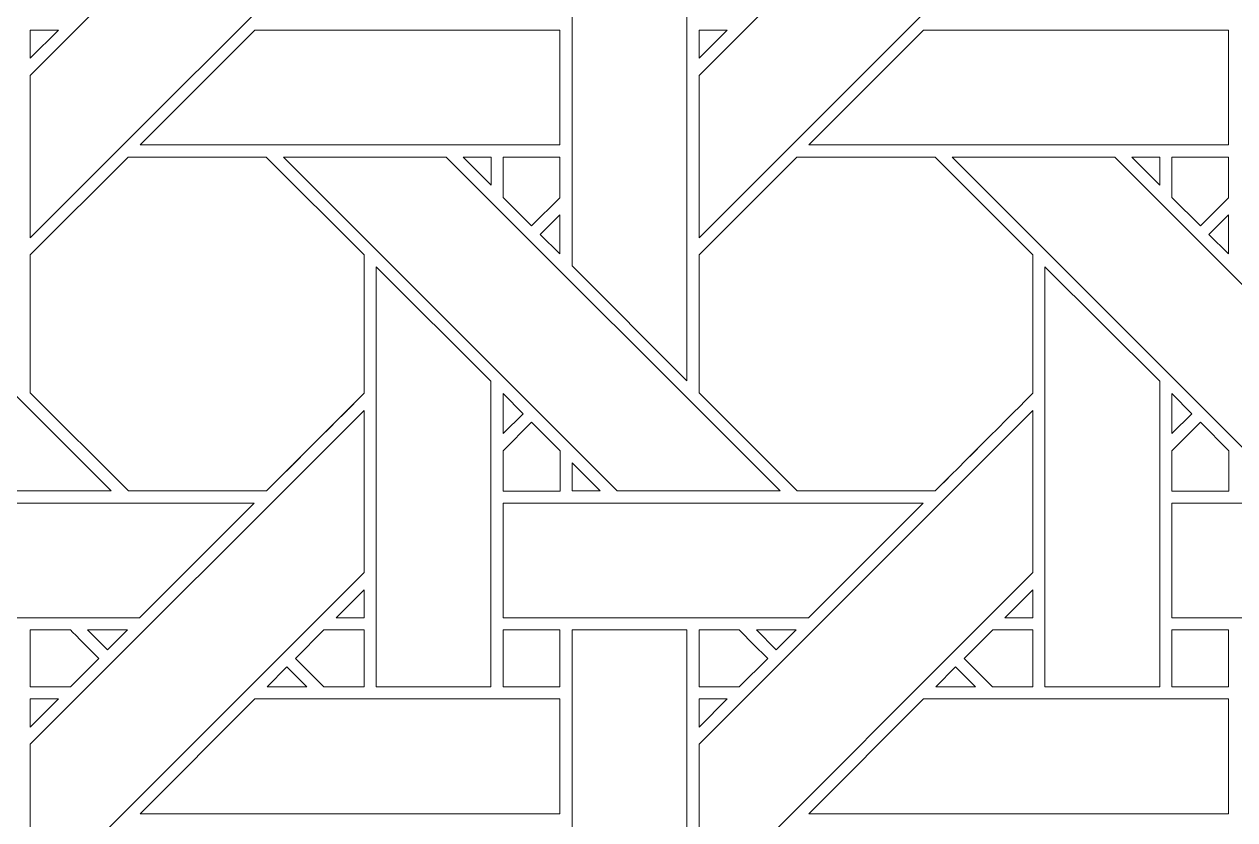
# Model space of a CAD drawing. Header units: inches. Extents: x 2.4 to 22.4, y -0.9 to 19.1.
# Drawn here: x 13.561 to 15.278, y 5.071 to 6.2 of the extents above; entities that cross this region are included whole.
import ezdxf

# ---------------------------------------------------------------- set-up
doc = ezdxf.new("R2010")
doc.units = ezdxf.units.IN
doc.header["$MEASUREMENT"] = 0
doc.layers.add('Design', color=7, linetype='Continuous', lineweight=0)

msp = doc.modelspace()

# ---------------------------------------------------------------- linework, layer by layer
at = {"layer": 'Design'}
for points, knots in [([(2.3829, 19.0948), (2.3829, 19.0948), (2.3829, -0.9052), (2.3829, -0.9052), (2.3829, -0.9052), (22.3829, -0.9052), (22.3829, -0.9052), (22.3829, -0.9052), (22.3829, 19.0948), (22.3829, 19.0948), (22.3829, 19.0948), (2.3829, 19.0948), (2.3829, 19.0948)], [0, 0, 0, 0, 1, 1, 1, 2, 2, 2, 3, 3, 3, 4, 4, 4, 4]), ([(3.3653, 18.1123), (3.3653, 18.1123), (3.3653, 0.0772), (3.3653, 0.0772), (3.3653, 0.0772), (21.4004, 0.0772), (21.4004, 0.0772), (21.4004, 0.0772), (21.4004, 18.1123), (21.4004, 18.1123), (21.4004, 18.1123), (3.3653, 18.1123), (3.3653, 18.1123)], [0, 0, 0, 0, 1, 1, 1, 2, 2, 2, 3, 3, 3, 4, 4, 4, 4]), ([(13.5691, 6.1269), (13.5691, 6.1269), (14.0428, 6.6005), (14.0428, 6.6005), (14.0428, 6.6005), (14.0428, 6.3705), (14.0428, 6.3705), (14.0428, 6.3705), (13.5691, 5.8968), (13.5691, 5.8968), (13.5691, 5.8968), (13.5691, 6.1269), (13.5691, 6.1269)], [0, 0, 0, 0, 1, 1, 1, 2, 2, 2, 3, 3, 3, 4, 4, 4, 4]), ([(14.5179, 6.1269), (14.5179, 6.1269), (14.9915, 6.6005), (14.9915, 6.6005), (14.9915, 6.6005), (14.9915, 6.3705), (14.9915, 6.3705), (14.9915, 6.3705), (14.5179, 5.8968), (14.5179, 5.8968), (14.5179, 5.8968), (14.5179, 6.1269), (14.5179, 6.1269)], [0, 0, 0, 0, 1, 1, 1, 2, 2, 2, 3, 3, 3, 4, 4, 4, 4]), ([(14.5007, 6.289), (14.5007, 6.289), (14.5007, 5.6939), (14.5007, 5.6939), (14.5007, 5.6939), (14.3378, 5.8568), (14.3378, 5.8568), (14.3378, 5.8568), (14.3378, 6.289), (14.3378, 6.289), (14.3378, 6.289), (14.5007, 6.289), (14.5007, 6.289)], [0, 0, 0, 0, 1, 1, 1, 2, 2, 2, 3, 3, 3, 4, 4, 4, 4]), ([(13.609, 6.1911), (13.609, 6.1911), (13.5691, 6.1513), (13.5691, 6.1513), (13.5691, 6.1513), (13.5691, 6.1911), (13.5691, 6.1911), (13.5691, 6.1911), (13.609, 6.1911), (13.609, 6.1911)], [0, 0, 0, 0, 1, 1, 1, 2, 2, 2, 3, 3, 3, 3]), ([(13.725, 6.0283), (13.725, 6.0283), (13.8878, 6.1911), (13.8878, 6.1911), (13.8878, 6.1911), (14.3203, 6.1911), (14.3203, 6.1911), (14.3203, 6.1911), (14.3203, 6.0283), (14.3203, 6.0283), (14.3203, 6.0283), (13.725, 6.0283), (13.725, 6.0283)], [0, 0, 0, 0, 1, 1, 1, 2, 2, 2, 3, 3, 3, 4, 4, 4, 4]), ([(14.5577, 6.1911), (14.5577, 6.1911), (14.5179, 6.1513), (14.5179, 6.1513), (14.5179, 6.1513), (14.5179, 6.1911), (14.5179, 6.1911), (14.5179, 6.1911), (14.5577, 6.1911), (14.5577, 6.1911)], [0, 0, 0, 0, 1, 1, 1, 2, 2, 2, 3, 3, 3, 3]), ([(14.6737, 6.0283), (14.6737, 6.0283), (14.8365, 6.1911), (14.8365, 6.1911), (14.8365, 6.1911), (15.269, 6.1911), (15.269, 6.1911), (15.269, 6.1911), (15.269, 6.0283), (15.269, 6.0283), (15.269, 6.0283), (14.6737, 6.0283), (14.6737, 6.0283)], [0, 0, 0, 0, 1, 1, 1, 2, 2, 2, 3, 3, 3, 4, 4, 4, 4]), ([(12.9795, 6.0112), (12.9795, 6.0112), (13.2105, 6.0112), (13.2105, 6.0112), (13.2105, 6.0112), (13.6841, 5.5375), (13.6841, 5.5375), (13.6841, 5.5375), (13.4531, 5.5375), (13.4531, 5.5375), (13.4531, 5.5375), (12.9795, 6.0112), (12.9795, 6.0112)], [0, 0, 0, 0, 1, 1, 1, 2, 2, 2, 3, 3, 3, 4, 4, 4, 4]), ([(13.7078, 6.0111), (13.7078, 6.0111), (13.904, 6.0111), (13.904, 6.0111), (13.904, 6.0111), (14.0428, 5.8724), (14.0428, 5.8724), (14.0428, 5.8724), (14.0428, 5.6762), (14.0428, 5.6762), (14.025, 5.6582), (13.9131, 5.5465), (13.9041, 5.5375), (13.9041, 5.5375), (13.7084, 5.5375), (13.7084, 5.5375), (13.7084, 5.5375), (13.5691, 5.6767), (13.5691, 5.6767), (13.5691, 5.6767), (13.5691, 5.8724), (13.5691, 5.8724), (13.5691, 5.8724), (13.7078, 6.0111), (13.7078, 6.0111)], [0, 0, 0, 0, 1, 1, 1, 2, 2, 2, 3, 3, 3, 4, 4, 4, 5, 5, 5, 6, 6, 6, 7, 7, 7, 8, 8, 8, 8]), ([(13.5691, 5.6767), (13.5691, 5.6767), (13.5691, 5.8724), (13.5691, 5.8724), (13.5691, 5.8724), (13.7078, 6.0111), (13.7078, 6.0111), (13.7078, 6.0111), (13.904, 6.0111), (13.904, 6.0111), (13.904, 6.0111), (14.0428, 5.8724), (14.0428, 5.8724), (14.0428, 5.8724), (14.0428, 5.6762), (14.0428, 5.6762), (14.0248, 5.658), (13.9129, 5.5463), (13.9041, 5.5375), (13.9041, 5.5375), (13.7084, 5.5375), (13.7084, 5.5375), (13.7084, 5.5375), (13.5691, 5.6767), (13.5691, 5.6767)], [0, 0, 0, 0, 1, 1, 1, 2, 2, 2, 3, 3, 3, 4, 4, 4, 5, 5, 5, 6, 6, 6, 7, 7, 7, 8, 8, 8, 8]), ([(13.9283, 6.0112), (13.9283, 6.0112), (14.1592, 6.0112), (14.1592, 6.0112), (14.1592, 6.0112), (14.6329, 5.5375), (14.6329, 5.5375), (14.6329, 5.5375), (14.4018, 5.5375), (14.4018, 5.5375), (14.4018, 5.5375), (13.9283, 6.0112), (13.9283, 6.0112)], [0, 0, 0, 0, 1, 1, 1, 2, 2, 2, 3, 3, 3, 4, 4, 4, 4]), ([(14.2228, 6.0111), (14.2228, 6.0111), (14.2228, 5.9713), (14.2228, 5.9713), (14.2228, 5.9713), (14.1833, 6.0111), (14.1833, 6.0111), (14.1833, 6.0111), (14.2228, 6.0111), (14.2228, 6.0111)], [0, 0, 0, 0, 1, 1, 1, 2, 2, 2, 3, 3, 3, 3]), ([(14.3203, 6.0111), (14.3203, 6.0111), (14.3203, 5.9535), (14.3203, 5.9535), (14.3203, 5.9535), (14.2803, 5.9136), (14.2803, 5.9136), (14.2803, 5.9136), (14.24, 5.9539), (14.24, 5.9539), (14.24, 5.9539), (14.24, 6.0111), (14.24, 6.0111), (14.24, 6.0111), (14.3203, 6.0111), (14.3203, 6.0111)], [0, 0, 0, 0, 1, 1, 1, 2, 2, 2, 3, 3, 3, 4, 4, 4, 5, 5, 5, 5]), ([(14.2803, 5.9136), (14.2803, 5.9136), (14.24, 5.9539), (14.24, 5.9539), (14.24, 5.9539), (14.24, 6.0111), (14.24, 6.0111), (14.24, 6.0111), (14.3203, 6.0111), (14.3203, 6.0111), (14.3203, 6.0111), (14.3203, 5.9535), (14.3203, 5.9535), (14.3203, 5.9535), (14.2803, 5.9136), (14.2803, 5.9136)], [0, 0, 0, 0, 1, 1, 1, 2, 2, 2, 3, 3, 3, 4, 4, 4, 5, 5, 5, 5]), ([(14.6566, 6.0111), (14.6566, 6.0111), (14.8528, 6.0111), (14.8528, 6.0111), (14.8528, 6.0111), (14.9915, 5.8724), (14.9915, 5.8724), (14.9915, 5.8724), (14.9915, 5.6762), (14.9915, 5.6762), (14.9737, 5.6582), (14.8618, 5.5465), (14.8528, 5.5375), (14.8528, 5.5375), (14.6571, 5.5375), (14.6571, 5.5375), (14.6571, 5.5375), (14.5179, 5.6767), (14.5179, 5.6767), (14.5179, 5.6767), (14.5179, 5.8724), (14.5179, 5.8724), (14.5179, 5.8724), (14.6566, 6.0111), (14.6566, 6.0111)], [0, 0, 0, 0, 1, 1, 1, 2, 2, 2, 3, 3, 3, 4, 4, 4, 5, 5, 5, 6, 6, 6, 7, 7, 7, 8, 8, 8, 8]), ([(14.5179, 5.6767), (14.5179, 5.6767), (14.5179, 5.8724), (14.5179, 5.8724), (14.5179, 5.8724), (14.6566, 6.0111), (14.6566, 6.0111), (14.6566, 6.0111), (14.8528, 6.0111), (14.8528, 6.0111), (14.8528, 6.0111), (14.9915, 5.8724), (14.9915, 5.8724), (14.9915, 5.8724), (14.9915, 5.6762), (14.9915, 5.6762), (14.9737, 5.6582), (14.8617, 5.5464), (14.8528, 5.5375), (14.8528, 5.5375), (14.6571, 5.5375), (14.6571, 5.5375), (14.6571, 5.5375), (14.5179, 5.6767), (14.5179, 5.6767)], [0, 0, 0, 0, 1, 1, 1, 2, 2, 2, 3, 3, 3, 4, 4, 4, 5, 5, 5, 6, 6, 6, 7, 7, 7, 8, 8, 8, 8]), ([(14.877, 6.0112), (14.877, 6.0112), (15.1079, 6.0112), (15.1079, 6.0112), (15.1079, 6.0112), (15.5816, 5.5375), (15.5816, 5.5375), (15.5816, 5.5375), (15.3505, 5.5375), (15.3505, 5.5375), (15.3505, 5.5375), (14.877, 6.0112), (14.877, 6.0112)], [0, 0, 0, 0, 1, 1, 1, 2, 2, 2, 3, 3, 3, 4, 4, 4, 4]), ([(15.1715, 6.0111), (15.1715, 6.0111), (15.1715, 5.9713), (15.1715, 5.9713), (15.1715, 5.9713), (15.1321, 6.0111), (15.1321, 6.0111), (15.1321, 6.0111), (15.1715, 6.0111), (15.1715, 6.0111)], [0, 0, 0, 0, 1, 1, 1, 2, 2, 2, 3, 3, 3, 3]), ([(15.269, 6.0111), (15.269, 6.0111), (15.269, 5.9535), (15.269, 5.9535), (15.269, 5.9535), (15.2291, 5.9136), (15.2291, 5.9136), (15.2291, 5.9136), (15.1887, 5.9539), (15.1887, 5.9539), (15.1887, 5.9539), (15.1887, 6.0111), (15.1887, 6.0111), (15.1887, 6.0111), (15.269, 6.0111), (15.269, 6.0111)], [0, 0, 0, 0, 1, 1, 1, 2, 2, 2, 3, 3, 3, 4, 4, 4, 5, 5, 5, 5]), ([(15.2291, 5.9136), (15.2291, 5.9136), (15.1887, 5.9539), (15.1887, 5.9539), (15.1887, 5.9539), (15.1887, 6.0111), (15.1887, 6.0111), (15.1887, 6.0111), (15.269, 6.0111), (15.269, 6.0111), (15.269, 6.0111), (15.269, 5.9535), (15.269, 5.9535), (15.269, 5.9535), (15.2291, 5.9136), (15.2291, 5.9136)], [0, 0, 0, 0, 1, 1, 1, 2, 2, 2, 3, 3, 3, 4, 4, 4, 5, 5, 5, 5]), ([(14.3203, 5.9293), (14.3203, 5.9293), (14.3203, 5.8741), (14.3203, 5.8741), (14.3203, 5.8741), (14.2925, 5.9015), (14.2925, 5.9015), (14.2925, 5.9015), (14.3203, 5.9293), (14.3203, 5.9293)], [0, 0, 0, 0, 1, 1, 1, 2, 2, 2, 3, 3, 3, 3]), ([(15.269, 5.9293), (15.269, 5.9293), (15.269, 5.8741), (15.269, 5.8741), (15.269, 5.8741), (15.2412, 5.9015), (15.2412, 5.9015), (15.2412, 5.9015), (15.269, 5.9293), (15.269, 5.9293)], [0, 0, 0, 0, 1, 1, 1, 2, 2, 2, 3, 3, 3, 3]), ([(14.2227, 5.2595), (14.2227, 5.2595), (14.0599, 5.2595), (14.0599, 5.2595), (14.0599, 5.2595), (14.0599, 5.8553), (14.0599, 5.8553), (14.0599, 5.8553), (14.2227, 5.6932), (14.2227, 5.6932), (14.2227, 5.6932), (14.2227, 5.2595), (14.2227, 5.2595)], [0, 0, 0, 0, 1, 1, 1, 2, 2, 2, 3, 3, 3, 4, 4, 4, 4]), ([(15.1714, 5.2595), (15.1714, 5.2595), (15.0087, 5.2595), (15.0087, 5.2595), (15.0087, 5.2595), (15.0087, 5.8553), (15.0087, 5.8553), (15.0087, 5.8553), (15.1714, 5.6932), (15.1714, 5.6932), (15.1714, 5.6932), (15.1714, 5.2595), (15.1714, 5.2595)], [0, 0, 0, 0, 1, 1, 1, 2, 2, 2, 3, 3, 3, 4, 4, 4, 4]), ([(14.24, 5.6189), (14.24, 5.6189), (14.24, 5.6757), (14.24, 5.6757), (14.24, 5.6757), (14.2682, 5.6471), (14.2682, 5.6471), (14.2682, 5.6471), (14.24, 5.6189), (14.24, 5.6189)], [0, 0, 0, 0, 1, 1, 1, 2, 2, 2, 3, 3, 3, 3]), ([(15.1887, 5.6189), (15.1887, 5.6189), (15.1887, 5.6757), (15.1887, 5.6757), (15.1887, 5.6757), (15.2169, 5.6471), (15.2169, 5.6471), (15.2169, 5.6471), (15.1887, 5.6189), (15.1887, 5.6189)], [0, 0, 0, 0, 1, 1, 1, 2, 2, 2, 3, 3, 3, 3]), ([(13.5691, 5.1782), (13.5691, 5.1782), (14.0428, 5.6518), (14.0428, 5.6518), (14.0428, 5.6518), (14.0428, 5.4217), (14.0428, 5.4217), (14.0428, 5.4217), (13.5691, 4.9481), (13.5691, 4.9481), (13.5691, 4.9481), (13.5691, 5.1782), (13.5691, 5.1782)], [0, 0, 0, 0, 1, 1, 1, 2, 2, 2, 3, 3, 3, 4, 4, 4, 4]), ([(14.5179, 5.1782), (14.5179, 5.1782), (14.9915, 5.6518), (14.9915, 5.6518), (14.9915, 5.6518), (14.9915, 5.4217), (14.9915, 5.4217), (14.9915, 5.4217), (14.5179, 4.9481), (14.5179, 4.9481), (14.5179, 4.9481), (14.5179, 5.1782), (14.5179, 5.1782)], [0, 0, 0, 0, 1, 1, 1, 2, 2, 2, 3, 3, 3, 4, 4, 4, 4]), ([(14.24, 5.5372), (14.24, 5.5372), (14.24, 5.5945), (14.24, 5.5945), (14.24, 5.5945), (14.2803, 5.6349), (14.2803, 5.6349), (14.2803, 5.6349), (14.3207, 5.5945), (14.3207, 5.5945), (14.3207, 5.5945), (14.3207, 5.5372), (14.3207, 5.5372), (14.3207, 5.5372), (14.24, 5.5372), (14.24, 5.5372)], [0, 0, 0, 0, 1, 1, 1, 2, 2, 2, 3, 3, 3, 4, 4, 4, 5, 5, 5, 5]), ([(14.2803, 5.6349), (14.2803, 5.6349), (14.3207, 5.5945), (14.3207, 5.5945), (14.3207, 5.5945), (14.3207, 5.5372), (14.3207, 5.5372), (14.3207, 5.5372), (14.24, 5.5372), (14.24, 5.5372), (14.24, 5.5372), (14.24, 5.5945), (14.24, 5.5945), (14.24, 5.5945), (14.2803, 5.6349), (14.2803, 5.6349)], [0, 0, 0, 0, 1, 1, 1, 2, 2, 2, 3, 3, 3, 4, 4, 4, 5, 5, 5, 5]), ([(15.1887, 5.5372), (15.1887, 5.5372), (15.1887, 5.5945), (15.1887, 5.5945), (15.1887, 5.5945), (15.2291, 5.6349), (15.2291, 5.6349), (15.2291, 5.6349), (15.2694, 5.5945), (15.2694, 5.5945), (15.2694, 5.5945), (15.2694, 5.5372), (15.2694, 5.5372), (15.2694, 5.5372), (15.1887, 5.5372), (15.1887, 5.5372)], [0, 0, 0, 0, 1, 1, 1, 2, 2, 2, 3, 3, 3, 4, 4, 4, 5, 5, 5, 5]), ([(15.2291, 5.6349), (15.2291, 5.6349), (15.2694, 5.5945), (15.2694, 5.5945), (15.2694, 5.5945), (15.2694, 5.5372), (15.2694, 5.5372), (15.2694, 5.5372), (15.1887, 5.5372), (15.1887, 5.5372), (15.1887, 5.5372), (15.1887, 5.5945), (15.1887, 5.5945), (15.1887, 5.5945), (15.2291, 5.6349), (15.2291, 5.6349)], [0, 0, 0, 0, 1, 1, 1, 2, 2, 2, 3, 3, 3, 4, 4, 4, 5, 5, 5, 5]), ([(14.3776, 5.5375), (14.3776, 5.5375), (14.3379, 5.5375), (14.3379, 5.5375), (14.3379, 5.5375), (14.3379, 5.5773), (14.3379, 5.5773), (14.3379, 5.5773), (14.3776, 5.5375), (14.3776, 5.5375)], [0, 0, 0, 0, 1, 1, 1, 2, 2, 2, 3, 3, 3, 3]), ([(13.2913, 5.3576), (13.2913, 5.3576), (13.2913, 5.5203), (13.2913, 5.5203), (13.2913, 5.5203), (13.887, 5.5203), (13.887, 5.5203), (13.887, 5.5203), (13.7242, 5.3576), (13.7242, 5.3576), (13.7242, 5.3576), (13.2913, 5.3576), (13.2913, 5.3576)], [0, 0, 0, 0, 1, 1, 1, 2, 2, 2, 3, 3, 3, 4, 4, 4, 4]), ([(14.24, 5.3576), (14.24, 5.3576), (14.24, 5.5203), (14.24, 5.5203), (14.24, 5.5203), (14.8357, 5.5203), (14.8357, 5.5203), (14.8357, 5.5203), (14.673, 5.3576), (14.673, 5.3576), (14.673, 5.3576), (14.24, 5.3576), (14.24, 5.3576)], [0, 0, 0, 0, 1, 1, 1, 2, 2, 2, 3, 3, 3, 4, 4, 4, 4]), ([(15.1887, 5.3576), (15.1887, 5.3576), (15.1887, 5.5203), (15.1887, 5.5203), (15.1887, 5.5203), (15.7844, 5.5203), (15.7844, 5.5203), (15.7844, 5.5203), (15.6217, 5.3576), (15.6217, 5.3576), (15.6217, 5.3576), (15.1887, 5.3576), (15.1887, 5.3576)], [0, 0, 0, 0, 1, 1, 1, 2, 2, 2, 3, 3, 3, 4, 4, 4, 4]), ([(14.003, 5.3576), (14.003, 5.3576), (14.0428, 5.3973), (14.0428, 5.3973), (14.0428, 5.3973), (14.0428, 5.3576), (14.0428, 5.3576), (14.0428, 5.3576), (14.003, 5.3576), (14.003, 5.3576)], [0, 0, 0, 0, 1, 1, 1, 2, 2, 2, 3, 3, 3, 3]), ([(14.9517, 5.3576), (14.9517, 5.3576), (14.9915, 5.3973), (14.9915, 5.3973), (14.9915, 5.3973), (14.9915, 5.3576), (14.9915, 5.3576), (14.9915, 5.3576), (14.9517, 5.3576), (14.9517, 5.3576)], [0, 0, 0, 0, 1, 1, 1, 2, 2, 2, 3, 3, 3, 3]), ([(13.6262, 5.3403), (13.6313, 5.3351), (13.6621, 5.3043), (13.6665, 5.2999), (13.6665, 5.2999), (13.6261, 5.2595), (13.6261, 5.2595), (13.6261, 5.2595), (13.5691, 5.2595), (13.5691, 5.2595), (13.5691, 5.2595), (13.5691, 5.3403), (13.5691, 5.3403), (13.5691, 5.3403), (13.6262, 5.3403), (13.6262, 5.3403)], [0, 0, 0, 0, 1, 1, 1, 2, 2, 2, 3, 3, 3, 4, 4, 4, 5, 5, 5, 5]), ([(13.5691, 5.2595), (13.5691, 5.2595), (13.5691, 5.3403), (13.5691, 5.3403), (13.5691, 5.3403), (13.6262, 5.3403), (13.6262, 5.3403), (13.6313, 5.3351), (13.6621, 5.3043), (13.6665, 5.2999), (13.6665, 5.2999), (13.6261, 5.2595), (13.6261, 5.2595), (13.6261, 5.2595), (13.5691, 5.2595), (13.5691, 5.2595)], [0, 0, 0, 0, 1, 1, 1, 2, 2, 2, 3, 3, 3, 4, 4, 4, 5, 5, 5, 5]), ([(13.6505, 5.3403), (13.6505, 5.3403), (13.707, 5.3403), (13.707, 5.3403), (13.707, 5.3403), (13.6787, 5.3121), (13.6787, 5.3121), (13.6787, 5.3121), (13.6505, 5.3403), (13.6505, 5.3403)], [0, 0, 0, 0, 1, 1, 1, 2, 2, 2, 3, 3, 3, 3]), ([(13.9857, 5.2595), (13.9857, 5.2595), (13.9453, 5.2998), (13.9453, 5.2998), (13.9453, 5.2998), (13.9858, 5.3403), (13.9858, 5.3403), (13.9858, 5.3403), (14.0428, 5.3403), (14.0428, 5.3403), (14.0428, 5.3403), (14.0428, 5.2595), (14.0428, 5.2595), (14.0428, 5.2595), (13.9857, 5.2595), (13.9857, 5.2595)], [0, 0, 0, 0, 1, 1, 1, 2, 2, 2, 3, 3, 3, 4, 4, 4, 5, 5, 5, 5]), ([(13.9453, 5.2998), (13.9453, 5.2998), (13.9858, 5.3403), (13.9858, 5.3403), (13.9858, 5.3403), (14.0428, 5.3403), (14.0428, 5.3403), (14.0428, 5.3403), (14.0428, 5.2595), (14.0428, 5.2595), (14.0428, 5.2595), (13.9857, 5.2595), (13.9857, 5.2595), (13.9857, 5.2595), (13.9453, 5.2998), (13.9453, 5.2998)], [0, 0, 0, 0, 1, 1, 1, 2, 2, 2, 3, 3, 3, 4, 4, 4, 5, 5, 5, 5]), ([(14.24, 5.3403), (14.24, 5.3403), (14.3203, 5.3403), (14.3203, 5.3403), (14.3203, 5.3403), (14.3203, 5.2595), (14.3203, 5.2595), (14.3203, 5.2595), (14.24, 5.2595), (14.24, 5.2595), (14.24, 5.2595), (14.24, 5.3403), (14.24, 5.3403)], [0, 0, 0, 0, 1, 1, 1, 2, 2, 2, 3, 3, 3, 4, 4, 4, 4]), ([(14.24, 5.2595), (14.24, 5.2595), (14.24, 5.3403), (14.24, 5.3403), (14.24, 5.3403), (14.3203, 5.3403), (14.3203, 5.3403), (14.3203, 5.3403), (14.3203, 5.2595), (14.3203, 5.2595), (14.3203, 5.2595), (14.24, 5.2595), (14.24, 5.2595)], [0, 0, 0, 0, 1, 1, 1, 2, 2, 2, 3, 3, 3, 4, 4, 4, 4]), ([(14.5007, 5.3403), (14.5007, 5.3403), (14.5007, 4.7452), (14.5007, 4.7452), (14.5007, 4.7452), (14.3378, 4.9081), (14.3378, 4.9081), (14.3378, 4.9081), (14.3378, 5.3403), (14.3378, 5.3403), (14.3378, 5.3403), (14.5007, 5.3403), (14.5007, 5.3403)], [0, 0, 0, 0, 1, 1, 1, 2, 2, 2, 3, 3, 3, 4, 4, 4, 4]), ([(14.5749, 5.3403), (14.5801, 5.3351), (14.6108, 5.3043), (14.6153, 5.2999), (14.6153, 5.2999), (14.5748, 5.2595), (14.5748, 5.2595), (14.5748, 5.2595), (14.5179, 5.2595), (14.5179, 5.2595), (14.5179, 5.2595), (14.5179, 5.3403), (14.5179, 5.3403), (14.5179, 5.3403), (14.5749, 5.3403), (14.5749, 5.3403)], [0, 0, 0, 0, 1, 1, 1, 2, 2, 2, 3, 3, 3, 4, 4, 4, 5, 5, 5, 5]), ([(14.5179, 5.2595), (14.5179, 5.2595), (14.5179, 5.3403), (14.5179, 5.3403), (14.5179, 5.3403), (14.5749, 5.3403), (14.5749, 5.3403), (14.5801, 5.3351), (14.6108, 5.3043), (14.6153, 5.2999), (14.6153, 5.2999), (14.5748, 5.2595), (14.5748, 5.2595), (14.5748, 5.2595), (14.5179, 5.2595), (14.5179, 5.2595)], [0, 0, 0, 0, 1, 1, 1, 2, 2, 2, 3, 3, 3, 4, 4, 4, 5, 5, 5, 5]), ([(14.5993, 5.3403), (14.5993, 5.3403), (14.6557, 5.3403), (14.6557, 5.3403), (14.6557, 5.3403), (14.6275, 5.3121), (14.6275, 5.3121), (14.6275, 5.3121), (14.5993, 5.3403), (14.5993, 5.3403)], [0, 0, 0, 0, 1, 1, 1, 2, 2, 2, 3, 3, 3, 3]), ([(14.9344, 5.2595), (14.9344, 5.2595), (14.8941, 5.2998), (14.8941, 5.2998), (14.8941, 5.2998), (14.9345, 5.3403), (14.9345, 5.3403), (14.9345, 5.3403), (14.9915, 5.3403), (14.9915, 5.3403), (14.9915, 5.3403), (14.9915, 5.2595), (14.9915, 5.2595), (14.9915, 5.2595), (14.9344, 5.2595), (14.9344, 5.2595)], [0, 0, 0, 0, 1, 1, 1, 2, 2, 2, 3, 3, 3, 4, 4, 4, 5, 5, 5, 5]), ([(14.8941, 5.2998), (14.8941, 5.2998), (14.9345, 5.3403), (14.9345, 5.3403), (14.9345, 5.3403), (14.9915, 5.3403), (14.9915, 5.3403), (14.9915, 5.3403), (14.9915, 5.2595), (14.9915, 5.2595), (14.9915, 5.2595), (14.9344, 5.2595), (14.9344, 5.2595), (14.9344, 5.2595), (14.8941, 5.2998), (14.8941, 5.2998)], [0, 0, 0, 0, 1, 1, 1, 2, 2, 2, 3, 3, 3, 4, 4, 4, 5, 5, 5, 5]), ([(15.1887, 5.3403), (15.1887, 5.3403), (15.269, 5.3403), (15.269, 5.3403), (15.269, 5.3403), (15.269, 5.2595), (15.269, 5.2595), (15.269, 5.2595), (15.1887, 5.2595), (15.1887, 5.2595), (15.1887, 5.2595), (15.1887, 5.3403), (15.1887, 5.3403)], [0, 0, 0, 0, 1, 1, 1, 2, 2, 2, 3, 3, 3, 4, 4, 4, 4]), ([(15.1887, 5.2595), (15.1887, 5.2595), (15.1887, 5.3403), (15.1887, 5.3403), (15.1887, 5.3403), (15.269, 5.3403), (15.269, 5.3403), (15.269, 5.3403), (15.269, 5.2595), (15.269, 5.2595), (15.269, 5.2595), (15.1887, 5.2595), (15.1887, 5.2595)], [0, 0, 0, 0, 1, 1, 1, 2, 2, 2, 3, 3, 3, 4, 4, 4, 4]), ([(13.9615, 5.2595), (13.9615, 5.2595), (13.905, 5.2595), (13.905, 5.2595), (13.905, 5.2595), (13.9332, 5.2878), (13.9332, 5.2878), (13.9332, 5.2878), (13.9615, 5.2595), (13.9615, 5.2595)], [0, 0, 0, 0, 1, 1, 1, 2, 2, 2, 3, 3, 3, 3]), ([(14.9102, 5.2595), (14.9102, 5.2595), (14.8537, 5.2595), (14.8537, 5.2595), (14.8537, 5.2595), (14.8819, 5.2878), (14.8819, 5.2878), (14.8819, 5.2878), (14.9102, 5.2595), (14.9102, 5.2595)], [0, 0, 0, 0, 1, 1, 1, 2, 2, 2, 3, 3, 3, 3]), ([(13.609, 5.2424), (13.609, 5.2424), (13.5691, 5.2025), (13.5691, 5.2025), (13.5691, 5.2025), (13.5691, 5.2424), (13.5691, 5.2424), (13.5691, 5.2424), (13.609, 5.2424), (13.609, 5.2424)], [0, 0, 0, 0, 1, 1, 1, 2, 2, 2, 3, 3, 3, 3]), ([(13.725, 5.0796), (13.725, 5.0796), (13.8878, 5.2424), (13.8878, 5.2424), (13.8878, 5.2424), (14.3203, 5.2424), (14.3203, 5.2424), (14.3203, 5.2424), (14.3203, 5.0796), (14.3203, 5.0796), (14.3203, 5.0796), (13.725, 5.0796), (13.725, 5.0796)], [0, 0, 0, 0, 1, 1, 1, 2, 2, 2, 3, 3, 3, 4, 4, 4, 4]), ([(14.5577, 5.2424), (14.5577, 5.2424), (14.5179, 5.2025), (14.5179, 5.2025), (14.5179, 5.2025), (14.5179, 5.2424), (14.5179, 5.2424), (14.5179, 5.2424), (14.5577, 5.2424), (14.5577, 5.2424)], [0, 0, 0, 0, 1, 1, 1, 2, 2, 2, 3, 3, 3, 3]), ([(14.6737, 5.0796), (14.6737, 5.0796), (14.8365, 5.2424), (14.8365, 5.2424), (14.8365, 5.2424), (15.269, 5.2424), (15.269, 5.2424), (15.269, 5.2424), (15.269, 5.0796), (15.269, 5.0796), (15.269, 5.0796), (14.6737, 5.0796), (14.6737, 5.0796)], [0, 0, 0, 0, 1, 1, 1, 2, 2, 2, 3, 3, 3, 4, 4, 4, 4])]:
    msp.add_open_spline(points, degree=3, knots=knots, dxfattribs=at)

doc.saveas('drawing.dxf')
